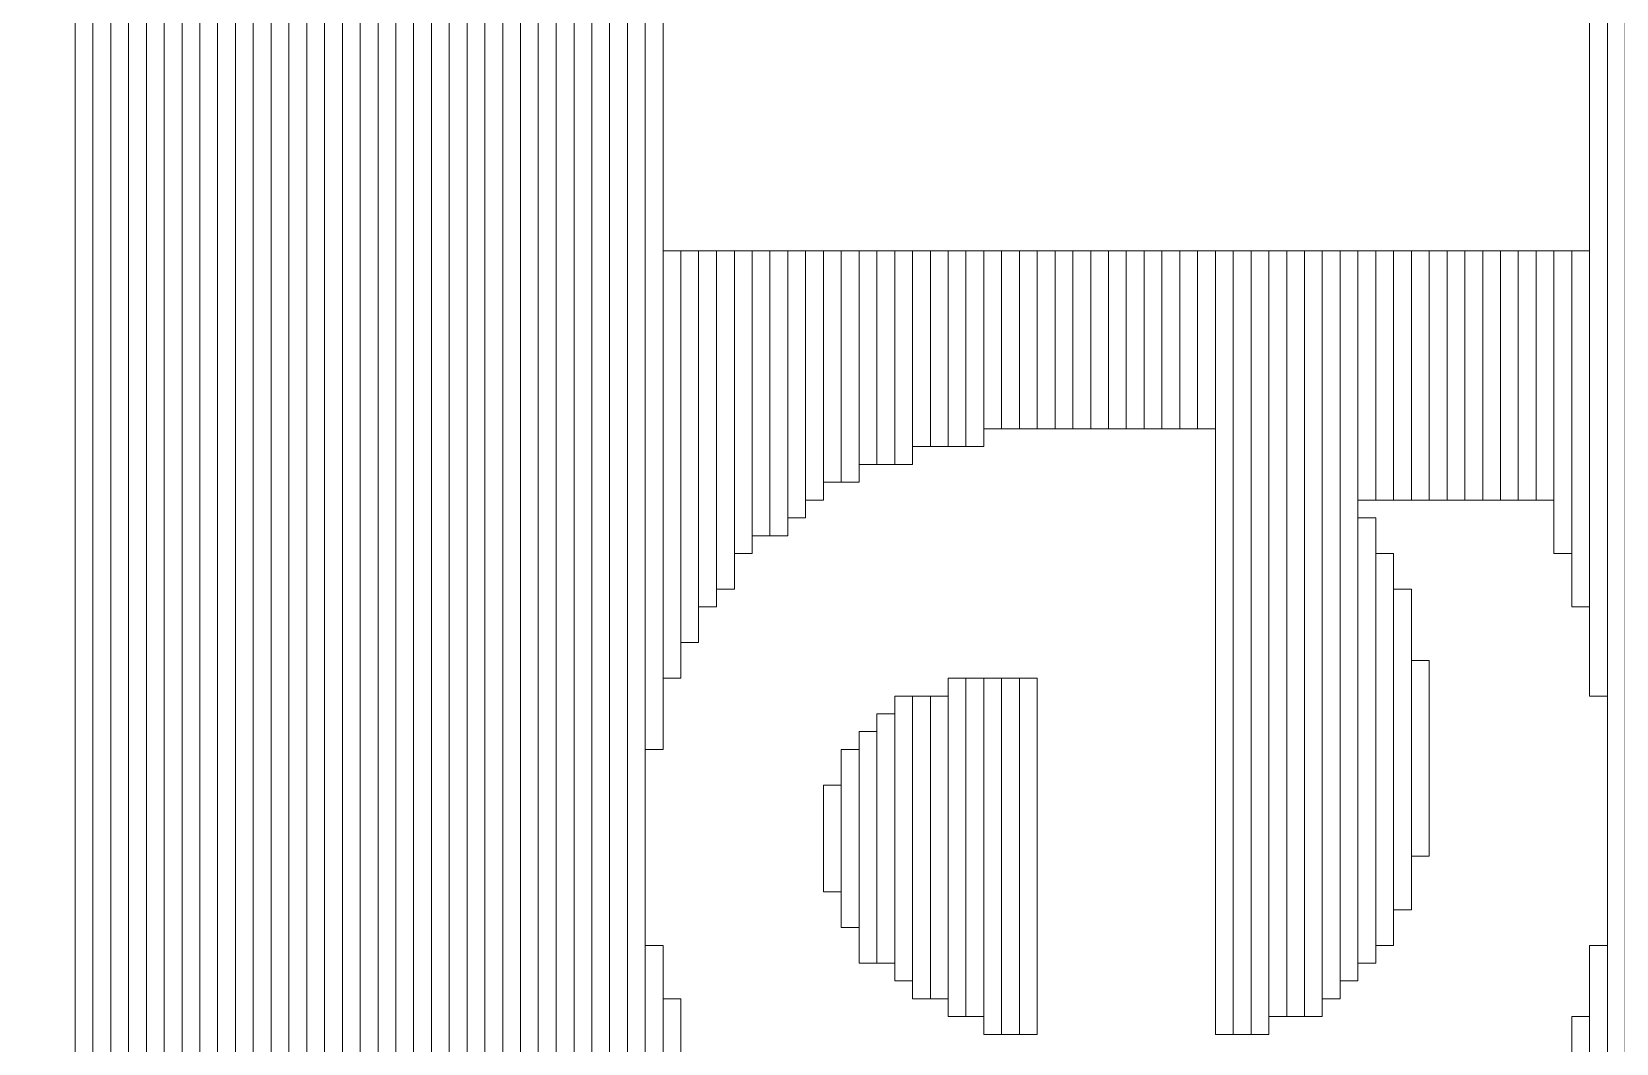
# Model space of a CAD drawing. Header units: millimetres. Extents: x -90 to 99, y -65 to 67.
# Drawn here: x -50.828 to -48.569, y -43.597 to -42.154 of the extents above; entities that cross this region are included whole.
import ezdxf

# ---------------------------------------------------------------- set-up
doc = ezdxf.new("R2010")
doc.units = ezdxf.units.MM
doc.header["$MEASUREMENT"] = 0
doc.layers.add('BG_OUTLINE', color=7, linetype='Continuous')
doc.layers.add('MA_PEN3', color=7, linetype='Continuous')

msp = doc.modelspace()

# ---------------------------------------------------------------- linework, layer by layer
at = {"layer": 'BG_OUTLINE', "color": 3, "lineweight": 9}
msp.add_open_spline([(-71.7269, -61.8795), (-71.7269, -61.8795), (-71.7343, 42.2681), (-71.7343, 42.2681), (-71.7343, 42.2681), (-71.7348, 43.0066), (-71.4419, 43.715), (-70.92, 44.2375), (-70.92, 44.2375), (-70.3982, 44.76), (-69.6866, 45.0538), (-68.9482, 45.0543), (-68.9482, 45.0543), (-68.9482, 45.0543), (75.2046, 45.0543), (75.2046, 45.0543), (75.2046, 45.0543), (76.8319, 45.0552), (78.1763, 43.7805), (78.2661, 42.1556), (78.2661, 42.1556), (78.2661, 42.1556), (78.2661, 31.2814), (78.2661, 31.2814), (78.2661, 31.2814), (78.2661, 31.2814), (72.2646, 31.2814), (72.2646, 31.2814), (72.2646, 31.2814), (72.2646, 31.2814), (72.2646, 26.9814), (72.2646, 26.9814), (72.2646, 26.9814), (72.2646, 26.9814), (78.2661, 26.9814), (78.2661, 26.9814), (78.2661, 26.9814), (78.2661, 26.9814), (78.2661, 18.6553), (78.2661, 18.6553), (78.2661, 18.6553), (78.2661, 18.6553), (72.2496, 18.6553), (72.2496, 18.6553), (72.2496, 18.6553), (72.2496, 18.6553), (72.2496, 14.3553), (72.2496, 14.3553), (72.2496, 14.3553), (72.2496, 14.3553), (78.2661, 14.3553), (78.2661, 14.3553), (78.2661, 14.3553), (78.2661, 14.3553), (78.2661, 9.255), (78.2661, 9.255), (78.2661, 9.255), (78.2661, 9.255), (72.2648, 9.255), (72.2648, 9.255), (72.2648, 9.255), (72.2648, 9.255), (72.2648, 4.955), (72.2648, 4.955), (72.2648, 4.955), (72.2648, 4.955), (78.2661, 4.955), (78.2661, 4.955), (78.2661, 4.955), (78.2661, 4.955), (78.2661, -3.3762), (78.2661, -3.3762), (78.2661, -3.3762), (78.2661, -3.3762), (72.2445, -3.3762), (72.2445, -3.3762), (72.2445, -3.3762), (72.2445, -3.3762), (72.2445, -7.6762), (72.2445, -7.6762), (72.2445, -7.6762), (72.2445, -7.6762), (78.2661, -7.6762), (78.2661, -7.6762), (78.2661, -7.6762), (78.2661, -7.6762), (78.2661, -12.7615), (78.2661, -12.7615), (78.2661, -12.7615), (78.2661, -12.7615), (72.2651, -12.7615), (72.2651, -12.7615), (72.2651, -12.7615), (72.2651, -12.7615), (72.2651, -17.0615), (72.2651, -17.0615), (72.2651, -17.0615), (72.2651, -17.0615), (78.2661, -17.0615), (78.2661, -17.0615), (78.2661, -17.0615), (78.2661, -17.0615), (78.2661, -25.4097), (78.2661, -25.4097), (78.2661, -25.4097), (78.2661, -25.4097), (72.2656, -25.4097), (72.2656, -25.4097), (72.2656, -25.4097), (72.2656, -25.4097), (72.2656, -29.7097), (72.2656, -29.7097), (72.2656, -29.7097), (72.2656, -29.7097), (78.2661, -29.7097), (78.2661, -29.7097), (78.2661, -29.7097), (78.2661, -29.7097), (78.2661, -34.793), (78.2661, -34.793), (78.2661, -34.793), (78.2661, -34.793), (72.2679, -34.793), (72.2679, -34.793), (72.2679, -34.793), (72.2679, -34.793), (72.2679, -39.0929), (72.2679, -39.0929), (72.2679, -39.0929), (72.2679, -39.0929), (78.2661, -39.0929), (78.2661, -39.0929), (78.2661, -39.0929), (78.2661, -39.0929), (78.2661, -47.4269), (78.2661, -47.4269), (78.2661, -47.4269), (78.2661, -47.4269), (72.2679, -47.4269), (72.2679, -47.4269), (72.2679, -47.4269), (72.2679, -47.4269), (72.2679, -51.7269), (72.2679, -51.7269), (72.2679, -51.7269), (72.2679, -51.7269), (78.2661, -51.7269), (78.2661, -51.7269), (78.2661, -51.7269), (78.2661, -51.7269), (78.2661, -51.8138), (78.2661, -51.8138), (78.2661, -51.8138), (78.2661, -51.8138), (78.2656, -61.8468), (78.2656, -61.8468), (78.2656, -61.8468), (78.2661, -62.6669), (77.9407, -63.4536), (77.3612, -64.0339), (77.3612, -64.0339), (76.7817, -64.6142), (75.9915, -64.9405), (75.1713, -64.941), (75.1713, -64.941), (75.1713, -64.941), (-68.6609, -64.9456), (-68.6609, -64.9456), (-68.6609, -64.9456), (-69.4735, -64.9461), (-70.2531, -64.6237), (-70.8281, -64.0495), (-70.8281, -64.0495), (-71.4031, -63.4752), (-71.7264, -62.6922), (-71.7269, -61.8795)], degree=3, knots=[0, 0, 0, 0, 0.022727, 0.022727, 0.022727, 0.022727, 0.045455, 0.045455, 0.045455, 0.045455, 0.068182, 0.068182, 0.068182, 0.068182, 0.090909, 0.090909, 0.090909, 0.090909, 0.113636, 0.113636, 0.113636, 0.113636, 0.136364, 0.136364, 0.136364, 0.136364, 0.159091, 0.159091, 0.159091, 0.159091, 0.181818, 0.181818, 0.181818, 0.181818, 0.204545, 0.204545, 0.204545, 0.204545, 0.227273, 0.227273, 0.227273, 0.227273, 0.25, 0.25, 0.25, 0.25, 0.272727, 0.272727, 0.272727, 0.272727, 0.295455, 0.295455, 0.295455, 0.295455, 0.318182, 0.318182, 0.318182, 0.318182, 0.340909, 0.340909, 0.340909, 0.340909, 0.363636, 0.363636, 0.363636, 0.363636, 0.386364, 0.386364, 0.386364, 0.386364, 0.409091, 0.409091, 0.409091, 0.409091, 0.431818, 0.431818, 0.431818, 0.431818, 0.454545, 0.454545, 0.454545, 0.454545, 0.477273, 0.477273, 0.477273, 0.477273, 0.5, 0.5, 0.5, 0.5, 0.522727, 0.522727, 0.522727, 0.522727, 0.545455, 0.545455, 0.545455, 0.545455, 0.568182, 0.568182, 0.568182, 0.568182, 0.590909, 0.590909, 0.590909, 0.590909, 0.613636, 0.613636, 0.613636, 0.613636, 0.636364, 0.636364, 0.636364, 0.636364, 0.659091, 0.659091, 0.659091, 0.659091, 0.681818, 0.681818, 0.681818, 0.681818, 0.704545, 0.704545, 0.704545, 0.704545, 0.727273, 0.727273, 0.727273, 0.727273, 0.75, 0.75, 0.75, 0.75, 0.772727, 0.772727, 0.772727, 0.772727, 0.795455, 0.795455, 0.795455, 0.795455, 0.818182, 0.818182, 0.818182, 0.818182, 0.840909, 0.840909, 0.840909, 0.840909, 0.863636, 0.863636, 0.863636, 0.863636, 0.886364, 0.886364, 0.886364, 0.886364, 0.909091, 0.909091, 0.909091, 0.909091, 0.931818, 0.931818, 0.931818, 0.931818, 0.954545, 0.954545, 0.954545, 0.954545, 0.977273, 0.977273, 0.977273, 0.977273, 1, 1, 1, 1], dxfattribs=at)
at = {"layer": 'MA_PEN3', "color": 5, "lineweight": 9}
for points in [[(-50.7411, -48.1562), (-50.7411, -48.1562), (-50.7665, -48.1562), (-50.7665, -48.1562), (-50.7665, -48.1562), (-50.7665, -48.1562), (-50.7665, -35.5578), (-50.7665, -35.5578), (-50.7665, -35.5578), (-50.7665, -35.5578), (-50.7411, -35.5578), (-50.7411, -35.5578), (-50.7411, -35.5578), (-50.7411, -35.5578), (-50.7411, -48.1562), (-50.7411, -48.1562)], [(-50.7157, -48.1562), (-50.7157, -48.1562), (-50.7411, -48.1562), (-50.7411, -48.1562), (-50.7411, -48.1562), (-50.7411, -48.1562), (-50.7411, -35.5578), (-50.7411, -35.5578), (-50.7411, -35.5578), (-50.7411, -35.5578), (-50.7157, -35.5578), (-50.7157, -35.5578), (-50.7157, -35.5578), (-50.7157, -35.5578), (-50.7157, -48.1562), (-50.7157, -48.1562)], [(-50.6903, -48.1562), (-50.6903, -48.1562), (-50.7157, -48.1562), (-50.7157, -48.1562), (-50.7157, -48.1562), (-50.7157, -48.1562), (-50.7157, -35.5578), (-50.7157, -35.5578), (-50.7157, -35.5578), (-50.7157, -35.5578), (-50.6903, -35.5578), (-50.6903, -35.5578), (-50.6903, -35.5578), (-50.6903, -35.5578), (-50.6903, -48.1562), (-50.6903, -48.1562)], [(-50.6649, -48.1562), (-50.6649, -48.1562), (-50.6903, -48.1562), (-50.6903, -48.1562), (-50.6903, -48.1562), (-50.6903, -48.1562), (-50.6903, -35.5578), (-50.6903, -35.5578), (-50.6903, -35.5578), (-50.6903, -35.5578), (-50.6649, -35.5578), (-50.6649, -35.5578), (-50.6649, -35.5578), (-50.6649, -35.5578), (-50.6649, -48.1562), (-50.6649, -48.1562)], [(-50.6395, -48.1562), (-50.6395, -48.1562), (-50.6649, -48.1562), (-50.6649, -48.1562), (-50.6649, -48.1562), (-50.6649, -48.1562), (-50.6649, -35.5578), (-50.6649, -35.5578), (-50.6649, -35.5578), (-50.6649, -35.5578), (-50.6395, -35.5578), (-50.6395, -35.5578), (-50.6395, -35.5578), (-50.6395, -35.5578), (-50.6395, -48.1562), (-50.6395, -48.1562)], [(-50.6141, -48.1562), (-50.6141, -48.1562), (-50.6395, -48.1562), (-50.6395, -48.1562), (-50.6395, -48.1562), (-50.6395, -48.1562), (-50.6395, -35.5578), (-50.6395, -35.5578), (-50.6395, -35.5578), (-50.6395, -35.5578), (-50.6141, -35.5578), (-50.6141, -35.5578), (-50.6141, -35.5578), (-50.6141, -35.5578), (-50.6141, -48.1562), (-50.6141, -48.1562)], [(-50.5887, -48.1562), (-50.5887, -48.1562), (-50.6141, -48.1562), (-50.6141, -48.1562), (-50.6141, -48.1562), (-50.6141, -48.1562), (-50.6141, -35.5578), (-50.6141, -35.5578), (-50.6141, -35.5578), (-50.6141, -35.5578), (-50.5887, -35.5578), (-50.5887, -35.5578), (-50.5887, -35.5578), (-50.5887, -35.5578), (-50.5887, -48.1562), (-50.5887, -48.1562)], [(-50.5633, -48.1562), (-50.5633, -48.1562), (-50.5887, -48.1562), (-50.5887, -48.1562), (-50.5887, -48.1562), (-50.5887, -48.1562), (-50.5887, -35.5578), (-50.5887, -35.5578), (-50.5887, -35.5578), (-50.5887, -35.5578), (-50.5633, -35.5578), (-50.5633, -35.5578), (-50.5633, -35.5578), (-50.5633, -35.5578), (-50.5633, -48.1562), (-50.5633, -48.1562)], [(-50.5379, -45.0828), (-50.5379, -45.0828), (-50.5633, -45.0828), (-50.5633, -45.0828), (-50.5633, -45.0828), (-50.5633, -45.0828), (-50.5633, -35.5578), (-50.5633, -35.5578), (-50.5633, -35.5578), (-50.5633, -35.5578), (-50.5379, -35.5578), (-50.5379, -35.5578), (-50.5379, -35.5578), (-50.5379, -35.5578), (-50.5379, -45.0828), (-50.5379, -45.0828)], [(-50.5125, -45.0828), (-50.5125, -45.0828), (-50.5379, -45.0828), (-50.5379, -45.0828), (-50.5379, -45.0828), (-50.5379, -45.0828), (-50.5379, -35.5578), (-50.5379, -35.5578), (-50.5379, -35.5578), (-50.5379, -35.5578), (-50.5125, -35.5578), (-50.5125, -35.5578), (-50.5125, -35.5578), (-50.5125, -35.5578), (-50.5125, -45.0828), (-50.5125, -45.0828)], [(-50.4871, -45.0828), (-50.4871, -45.0828), (-50.5125, -45.0828), (-50.5125, -45.0828), (-50.5125, -45.0828), (-50.5125, -45.0828), (-50.5125, -35.5578), (-50.5125, -35.5578), (-50.5125, -35.5578), (-50.5125, -35.5578), (-50.4871, -35.5578), (-50.4871, -35.5578), (-50.4871, -35.5578), (-50.4871, -35.5578), (-50.4871, -45.0828), (-50.4871, -45.0828)], [(-48.5567, -48.1562), (-48.5567, -48.1562), (-48.5821, -48.1562), (-48.5821, -48.1562), (-48.5821, -48.1562), (-48.5821, -48.1562), (-48.5821, -35.5578), (-48.5821, -35.5578), (-48.5821, -35.5578), (-48.5821, -35.5578), (-48.5567, -35.5578), (-48.5567, -35.5578), (-48.5567, -35.5578), (-48.5567, -35.5578), (-48.5567, -48.1562), (-48.5567, -48.1562)], [(-50.4617, -45.0828), (-50.4617, -45.0828), (-50.4871, -45.0828), (-50.4871, -45.0828), (-50.4871, -45.0828), (-50.4871, -45.0828), (-50.4871, -36.7008), (-50.4871, -36.7008), (-50.4871, -36.7008), (-50.4871, -36.7008), (-50.4617, -36.7008), (-50.4617, -36.7008), (-50.4617, -36.7008), (-50.4617, -36.7008), (-50.4617, -45.0828), (-50.4617, -45.0828)], [(-50.4363, -45.0828), (-50.4363, -45.0828), (-50.4617, -45.0828), (-50.4617, -45.0828), (-50.4617, -45.0828), (-50.4617, -45.0828), (-50.4617, -36.8024), (-50.4617, -36.8024), (-50.4617, -36.8024), (-50.4617, -36.8024), (-50.4363, -36.8024), (-50.4363, -36.8024), (-50.4363, -36.8024), (-50.4363, -36.8024), (-50.4363, -45.0828), (-50.4363, -45.0828)], [(-50.4109, -45.0828), (-50.4109, -45.0828), (-50.4363, -45.0828), (-50.4363, -45.0828), (-50.4363, -45.0828), (-50.4363, -45.0828), (-50.4363, -36.9294), (-50.4363, -36.9294), (-50.4363, -36.9294), (-50.4363, -36.9294), (-50.4109, -36.9294), (-50.4109, -36.9294), (-50.4109, -36.9294), (-50.4109, -36.9294), (-50.4109, -45.0828), (-50.4109, -45.0828)], [(-50.3855, -45.0828), (-50.3855, -45.0828), (-50.4109, -45.0828), (-50.4109, -45.0828), (-50.4109, -45.0828), (-50.4109, -45.0828), (-50.4109, -37.0564), (-50.4109, -37.0564), (-50.4109, -37.0564), (-50.4109, -37.0564), (-50.3855, -37.0564), (-50.3855, -37.0564), (-50.3855, -37.0564), (-50.3855, -37.0564), (-50.3855, -45.0828), (-50.3855, -45.0828)], [(-50.3601, -45.0828), (-50.3601, -45.0828), (-50.3855, -45.0828), (-50.3855, -45.0828), (-50.3855, -45.0828), (-50.3855, -45.0828), (-50.3855, -37.1834), (-50.3855, -37.1834), (-50.3855, -37.1834), (-50.3855, -37.1834), (-50.3601, -37.1834), (-50.3601, -37.1834), (-50.3601, -37.1834), (-50.3601, -37.1834), (-50.3601, -45.0828), (-50.3601, -45.0828)], [(-50.3347, -45.0828), (-50.3347, -45.0828), (-50.3601, -45.0828), (-50.3601, -45.0828), (-50.3601, -45.0828), (-50.3601, -45.0828), (-50.3601, -37.3104), (-50.3601, -37.3104), (-50.3601, -37.3104), (-50.3601, -37.3104), (-50.3347, -37.3104), (-50.3347, -37.3104), (-50.3347, -37.3104), (-50.3347, -37.3104), (-50.3347, -45.0828), (-50.3347, -45.0828)], [(-50.3093, -45.0828), (-50.3093, -45.0828), (-50.3347, -45.0828), (-50.3347, -45.0828), (-50.3347, -45.0828), (-50.3347, -45.0828), (-50.3347, -37.9962), (-50.3347, -37.9962), (-50.3347, -37.9962), (-50.3347, -37.9962), (-50.3093, -37.9962), (-50.3093, -37.9962), (-50.3093, -37.9962), (-50.3093, -37.9962), (-50.3093, -45.0828), (-50.3093, -45.0828)], [(-50.2839, -45.0828), (-50.2839, -45.0828), (-50.3093, -45.0828), (-50.3093, -45.0828), (-50.3093, -45.0828), (-50.3093, -45.0828), (-50.3093, -38.0724), (-50.3093, -38.0724), (-50.3093, -38.0724), (-50.3093, -38.0724), (-50.2839, -38.0724), (-50.2839, -38.0724), (-50.2839, -38.0724), (-50.2839, -38.0724), (-50.2839, -45.0828), (-50.2839, -45.0828)], [(-50.2586, -45.0828), (-50.2586, -45.0828), (-50.2839, -45.0828), (-50.2839, -45.0828), (-50.2839, -45.0828), (-50.2839, -45.0828), (-50.2839, -38.174), (-50.2839, -38.174), (-50.2839, -38.174), (-50.2839, -38.174), (-50.2586, -38.174), (-50.2586, -38.174), (-50.2586, -38.174), (-50.2586, -38.174), (-50.2586, -45.0828), (-50.2586, -45.0828)], [(-50.2331, -45.0828), (-50.2331, -45.0828), (-50.2586, -45.0828), (-50.2586, -45.0828), (-50.2586, -45.0828), (-50.2586, -45.0828), (-50.2586, -38.2502), (-50.2586, -38.2502), (-50.2586, -38.2502), (-50.2586, -38.2502), (-50.2331, -38.2502), (-50.2331, -38.2502), (-50.2331, -38.2502), (-50.2331, -38.2502), (-50.2331, -45.0828), (-50.2331, -45.0828)], [(-50.2077, -45.0828), (-50.2077, -45.0828), (-50.2331, -45.0828), (-50.2331, -45.0828), (-50.2331, -45.0828), (-50.2331, -45.0828), (-50.2331, -38.3264), (-50.2331, -38.3264), (-50.2331, -38.3264), (-50.2331, -38.3264), (-50.2077, -38.3264), (-50.2077, -38.3264), (-50.2077, -38.3264), (-50.2077, -38.3264), (-50.2077, -45.0828), (-50.2077, -45.0828)], [(-50.1824, -45.0828), (-50.1824, -45.0828), (-50.2077, -45.0828), (-50.2077, -45.0828), (-50.2077, -45.0828), (-50.2077, -45.0828), (-50.2077, -38.3264), (-50.2077, -38.3264), (-50.2077, -38.3264), (-50.2077, -38.3264), (-50.1824, -38.3264), (-50.1824, -38.3264), (-50.1824, -38.3264), (-50.1824, -38.3264), (-50.1824, -45.0828), (-50.1824, -45.0828)], [(-50.1569, -45.0828), (-50.1569, -45.0828), (-50.1824, -45.0828), (-50.1824, -45.0828), (-50.1824, -45.0828), (-50.1824, -45.0828), (-50.1824, -38.3264), (-50.1824, -38.3264), (-50.1824, -38.3264), (-50.1824, -38.3264), (-50.1569, -38.3264), (-50.1569, -38.3264), (-50.1569, -38.3264), (-50.1569, -38.3264), (-50.1569, -45.0828), (-50.1569, -45.0828)], [(-50.1315, -45.0828), (-50.1315, -45.0828), (-50.1569, -45.0828), (-50.1569, -45.0828), (-50.1569, -45.0828), (-50.1569, -45.0828), (-50.1569, -38.3264), (-50.1569, -38.3264), (-50.1569, -38.3264), (-50.1569, -38.3264), (-50.1315, -38.3264), (-50.1315, -38.3264), (-50.1315, -38.3264), (-50.1315, -38.3264), (-50.1315, -45.0828), (-50.1315, -45.0828)], [(-50.1062, -45.0828), (-50.1062, -45.0828), (-50.1315, -45.0828), (-50.1315, -45.0828), (-50.1315, -45.0828), (-50.1315, -45.0828), (-50.1315, -38.3264), (-50.1315, -38.3264), (-50.1315, -38.3264), (-50.1315, -38.3264), (-50.1062, -38.3264), (-50.1062, -38.3264), (-50.1062, -38.3264), (-50.1062, -38.3264), (-50.1062, -45.0828), (-50.1062, -45.0828)], [(-50.0807, -45.0828), (-50.0807, -45.0828), (-50.1062, -45.0828), (-50.1062, -45.0828), (-50.1062, -45.0828), (-50.1062, -45.0828), (-50.1062, -38.3264), (-50.1062, -38.3264), (-50.1062, -38.3264), (-50.1062, -38.3264), (-50.0807, -38.3264), (-50.0807, -38.3264), (-50.0807, -38.3264), (-50.0807, -38.3264), (-50.0807, -45.0828), (-50.0807, -45.0828)], [(-50.0553, -45.0828), (-50.0553, -45.0828), (-50.0807, -45.0828), (-50.0807, -45.0828), (-50.0807, -45.0828), (-50.0807, -45.0828), (-50.0807, -38.3264), (-50.0807, -38.3264), (-50.0807, -38.3264), (-50.0807, -38.3264), (-50.0553, -38.3264), (-50.0553, -38.3264), (-50.0553, -38.3264), (-50.0553, -38.3264), (-50.0553, -45.0828), (-50.0553, -45.0828)], [(-50.03, -45.0828), (-50.03, -45.0828), (-50.0553, -45.0828), (-50.0553, -45.0828), (-50.0553, -45.0828), (-50.0553, -45.0828), (-50.0553, -38.3264), (-50.0553, -38.3264), (-50.0553, -38.3264), (-50.0553, -38.3264), (-50.03, -38.3264), (-50.03, -38.3264), (-50.03, -38.3264), (-50.03, -38.3264), (-50.03, -45.0828), (-50.03, -45.0828)], [(-50.0045, -45.0828), (-50.0045, -45.0828), (-50.03, -45.0828), (-50.03, -45.0828), (-50.03, -45.0828), (-50.03, -45.0828), (-50.03, -38.3264), (-50.03, -38.3264), (-50.03, -38.3264), (-50.03, -38.3264), (-50.0045, -38.3264), (-50.0045, -38.3264), (-50.0045, -38.3264), (-50.0045, -38.3264), (-50.0045, -45.0828), (-50.0045, -45.0828)], [(-49.9791, -45.0828), (-49.9791, -45.0828), (-50.0045, -45.0828), (-50.0045, -45.0828), (-50.0045, -45.0828), (-50.0045, -45.0828), (-50.0045, -38.3264), (-50.0045, -38.3264), (-50.0045, -38.3264), (-50.0045, -38.3264), (-49.9791, -38.3264), (-49.9791, -38.3264), (-49.9791, -38.3264), (-49.9791, -38.3264), (-49.9791, -45.0828), (-49.9791, -45.0828)], [(-49.9538, -45.0828), (-49.9538, -45.0828), (-49.9791, -45.0828), (-49.9791, -45.0828), (-49.9791, -45.0828), (-49.9791, -45.0828), (-49.9791, -38.3264), (-49.9791, -38.3264), (-49.9791, -38.3264), (-49.9791, -38.3264), (-49.9538, -38.3264), (-49.9538, -38.3264), (-49.9538, -38.3264), (-49.9538, -38.3264), (-49.9538, -45.0828), (-49.9538, -45.0828)], [(-48.5821, -43.1016), (-48.5821, -43.1016), (-48.6075, -43.1016), (-48.6075, -43.1016), (-48.6075, -43.1016), (-48.6075, -43.1016), (-48.6075, -39.4186), (-48.6075, -39.4186), (-48.6075, -39.4186), (-48.6075, -39.4186), (-48.5821, -39.4186), (-48.5821, -39.4186), (-48.5821, -39.4186), (-48.5821, -39.4186), (-48.5821, -43.1016), (-48.5821, -43.1016)], [(-49.9283, -43.1778), (-49.9283, -43.1778), (-49.9538, -43.1778), (-49.9538, -43.1778), (-49.9538, -43.1778), (-49.9538, -43.1778), (-49.9538, -41.8316), (-49.9538, -41.8316), (-49.9538, -41.8316), (-49.9538, -41.8316), (-49.9283, -41.8316), (-49.9283, -41.8316), (-49.9283, -41.8316), (-49.9283, -41.8316), (-49.9283, -43.1778), (-49.9283, -43.1778)], [(-49.9029, -43.0762), (-49.9029, -43.0762), (-49.9283, -43.0762), (-49.9283, -43.0762), (-49.9283, -43.0762), (-49.9283, -43.0762), (-49.9283, -42.4666), (-49.9283, -42.4666), (-49.9283, -42.4666), (-49.9283, -42.4666), (-49.9029, -42.4666), (-49.9029, -42.4666), (-49.9029, -42.4666), (-49.9029, -42.4666), (-49.9029, -43.0762), (-49.9029, -43.0762)], [(-49.8776, -43.0254), (-49.8776, -43.0254), (-49.9029, -43.0254), (-49.9029, -43.0254), (-49.9029, -43.0254), (-49.9029, -43.0254), (-49.9029, -42.4666), (-49.9029, -42.4666), (-49.9029, -42.4666), (-49.9029, -42.4666), (-49.8776, -42.4666), (-49.8776, -42.4666), (-49.8776, -42.4666), (-49.8776, -42.4666), (-49.8776, -43.0254), (-49.8776, -43.0254)], [(-49.8521, -42.9746), (-49.8521, -42.9746), (-49.8776, -42.9746), (-49.8776, -42.9746), (-49.8776, -42.9746), (-49.8776, -42.9746), (-49.8776, -42.4666), (-49.8776, -42.4666), (-49.8776, -42.4666), (-49.8776, -42.4666), (-49.8521, -42.4666), (-49.8521, -42.4666), (-49.8521, -42.4666), (-49.8521, -42.4666), (-49.8521, -42.9746), (-49.8521, -42.9746)], [(-49.8267, -42.9492), (-49.8267, -42.9492), (-49.8521, -42.9492), (-49.8521, -42.9492), (-49.8521, -42.9492), (-49.8521, -42.9492), (-49.8521, -42.4666), (-49.8521, -42.4666), (-49.8521, -42.4666), (-49.8521, -42.4666), (-49.8267, -42.4666), (-49.8267, -42.4666), (-49.8267, -42.4666), (-49.8267, -42.4666), (-49.8267, -42.9492), (-49.8267, -42.9492)], [(-49.8014, -42.8984), (-49.8014, -42.8984), (-49.8267, -42.8984), (-49.8267, -42.8984), (-49.8267, -42.8984), (-49.8267, -42.8984), (-49.8267, -42.4666), (-49.8267, -42.4666), (-49.8267, -42.4666), (-49.8267, -42.4666), (-49.8014, -42.4666), (-49.8014, -42.4666), (-49.8014, -42.4666), (-49.8014, -42.4666), (-49.8014, -42.8984), (-49.8014, -42.8984)], [(-49.7759, -42.873), (-49.7759, -42.873), (-49.8014, -42.873), (-49.8014, -42.873), (-49.8014, -42.873), (-49.8014, -42.873), (-49.8014, -42.4666), (-49.8014, -42.4666), (-49.8014, -42.4666), (-49.8014, -42.4666), (-49.7759, -42.4666), (-49.7759, -42.4666), (-49.7759, -42.4666), (-49.7759, -42.4666), (-49.7759, -42.873), (-49.7759, -42.873)], [(-49.7505, -42.873), (-49.7505, -42.873), (-49.7759, -42.873), (-49.7759, -42.873), (-49.7759, -42.873), (-49.7759, -42.873), (-49.7759, -42.4666), (-49.7759, -42.4666), (-49.7759, -42.4666), (-49.7759, -42.4666), (-49.7505, -42.4666), (-49.7505, -42.4666), (-49.7505, -42.4666), (-49.7505, -42.4666), (-49.7505, -42.873), (-49.7505, -42.873)], [(-49.7252, -42.8476), (-49.7252, -42.8476), (-49.7505, -42.8476), (-49.7505, -42.8476), (-49.7505, -42.8476), (-49.7505, -42.8476), (-49.7505, -42.4666), (-49.7505, -42.4666), (-49.7505, -42.4666), (-49.7505, -42.4666), (-49.7252, -42.4666), (-49.7252, -42.4666), (-49.7252, -42.4666), (-49.7252, -42.4666), (-49.7252, -42.8476), (-49.7252, -42.8476)], [(-49.6997, -42.8222), (-49.6997, -42.8222), (-49.7252, -42.8222), (-49.7252, -42.8222), (-49.7252, -42.8222), (-49.7252, -42.8222), (-49.7252, -42.4666), (-49.7252, -42.4666), (-49.7252, -42.4666), (-49.7252, -42.4666), (-49.6997, -42.4666), (-49.6997, -42.4666), (-49.6997, -42.4666), (-49.6997, -42.4666), (-49.6997, -42.8222), (-49.6997, -42.8222)], [(-49.6743, -42.7968), (-49.6743, -42.7968), (-49.6997, -42.7968), (-49.6997, -42.7968), (-49.6997, -42.7968), (-49.6997, -42.7968), (-49.6997, -42.4666), (-49.6997, -42.4666), (-49.6997, -42.4666), (-49.6997, -42.4666), (-49.6743, -42.4666), (-49.6743, -42.4666), (-49.6743, -42.4666), (-49.6743, -42.4666), (-49.6743, -42.7968), (-49.6743, -42.7968)], [(-49.649, -42.7968), (-49.649, -42.7968), (-49.6743, -42.7968), (-49.6743, -42.7968), (-49.6743, -42.7968), (-49.6743, -42.7968), (-49.6743, -42.4666), (-49.6743, -42.4666), (-49.6743, -42.4666), (-49.6743, -42.4666), (-49.649, -42.4666), (-49.649, -42.4666), (-49.649, -42.4666), (-49.649, -42.4666), (-49.649, -42.7968), (-49.649, -42.7968)], [(-49.6235, -42.7714), (-49.6235, -42.7714), (-49.649, -42.7714), (-49.649, -42.7714), (-49.649, -42.7714), (-49.649, -42.7714), (-49.649, -42.4666), (-49.649, -42.4666), (-49.649, -42.4666), (-49.649, -42.4666), (-49.6235, -42.4666), (-49.6235, -42.4666), (-49.6235, -42.4666), (-49.6235, -42.4666), (-49.6235, -42.7714), (-49.6235, -42.7714)], [(-49.5981, -42.7714), (-49.5981, -42.7714), (-49.6235, -42.7714), (-49.6235, -42.7714), (-49.6235, -42.7714), (-49.6235, -42.7714), (-49.6235, -42.4666), (-49.6235, -42.4666), (-49.6235, -42.4666), (-49.6235, -42.4666), (-49.5981, -42.4666), (-49.5981, -42.4666), (-49.5981, -42.4666), (-49.5981, -42.4666), (-49.5981, -42.7714), (-49.5981, -42.7714)], [(-49.5728, -42.7714), (-49.5728, -42.7714), (-49.5981, -42.7714), (-49.5981, -42.7714), (-49.5981, -42.7714), (-49.5981, -42.7714), (-49.5981, -42.4666), (-49.5981, -42.4666), (-49.5981, -42.4666), (-49.5981, -42.4666), (-49.5728, -42.4666), (-49.5728, -42.4666), (-49.5728, -42.4666), (-49.5728, -42.4666), (-49.5728, -42.7714), (-49.5728, -42.7714)], [(-49.5473, -42.746), (-49.5473, -42.746), (-49.5728, -42.746), (-49.5728, -42.746), (-49.5728, -42.746), (-49.5728, -42.746), (-49.5728, -42.4666), (-49.5728, -42.4666), (-49.5728, -42.4666), (-49.5728, -42.4666), (-49.5473, -42.4666), (-49.5473, -42.4666), (-49.5473, -42.4666), (-49.5473, -42.4666), (-49.5473, -42.746), (-49.5473, -42.746)], [(-49.5219, -42.746), (-49.5219, -42.746), (-49.5473, -42.746), (-49.5473, -42.746), (-49.5473, -42.746), (-49.5473, -42.746), (-49.5473, -42.4666), (-49.5473, -42.4666), (-49.5473, -42.4666), (-49.5473, -42.4666), (-49.5219, -42.4666), (-49.5219, -42.4666), (-49.5219, -42.4666), (-49.5219, -42.4666), (-49.5219, -42.746), (-49.5219, -42.746)], [(-49.4966, -42.746), (-49.4966, -42.746), (-49.5219, -42.746), (-49.5219, -42.746), (-49.5219, -42.746), (-49.5219, -42.746), (-49.5219, -42.4666), (-49.5219, -42.4666), (-49.5219, -42.4666), (-49.5219, -42.4666), (-49.4966, -42.4666), (-49.4966, -42.4666), (-49.4966, -42.4666), (-49.4966, -42.4666), (-49.4966, -42.746), (-49.4966, -42.746)], [(-49.4711, -42.746), (-49.4711, -42.746), (-49.4966, -42.746), (-49.4966, -42.746), (-49.4966, -42.746), (-49.4966, -42.746), (-49.4966, -42.4666), (-49.4966, -42.4666), (-49.4966, -42.4666), (-49.4966, -42.4666), (-49.4711, -42.4666), (-49.4711, -42.4666), (-49.4711, -42.4666), (-49.4711, -42.4666), (-49.4711, -42.746), (-49.4711, -42.746)], [(-49.4457, -42.7206), (-49.4457, -42.7206), (-49.4711, -42.7206), (-49.4711, -42.7206), (-49.4711, -42.7206), (-49.4711, -42.7206), (-49.4711, -42.4666), (-49.4711, -42.4666), (-49.4711, -42.4666), (-49.4711, -42.4666), (-49.4457, -42.4666), (-49.4457, -42.4666), (-49.4457, -42.4666), (-49.4457, -42.4666), (-49.4457, -42.7206), (-49.4457, -42.7206)], [(-49.4204, -42.7206), (-49.4204, -42.7206), (-49.4457, -42.7206), (-49.4457, -42.7206), (-49.4457, -42.7206), (-49.4457, -42.7206), (-49.4457, -42.4666), (-49.4457, -42.4666), (-49.4457, -42.4666), (-49.4457, -42.4666), (-49.4204, -42.4666), (-49.4204, -42.4666), (-49.4204, -42.4666), (-49.4204, -42.4666), (-49.4204, -42.7206), (-49.4204, -42.7206)], [(-49.3949, -42.7206), (-49.3949, -42.7206), (-49.4204, -42.7206), (-49.4204, -42.7206), (-49.4204, -42.7206), (-49.4204, -42.7206), (-49.4204, -42.4666), (-49.4204, -42.4666), (-49.4204, -42.4666), (-49.4204, -42.4666), (-49.3949, -42.4666), (-49.3949, -42.4666), (-49.3949, -42.4666), (-49.3949, -42.4666), (-49.3949, -42.7206), (-49.3949, -42.7206)], [(-49.3695, -42.7206), (-49.3695, -42.7206), (-49.3949, -42.7206), (-49.3949, -42.7206), (-49.3949, -42.7206), (-49.3949, -42.7206), (-49.3949, -42.4666), (-49.3949, -42.4666), (-49.3949, -42.4666), (-49.3949, -42.4666), (-49.3695, -42.4666), (-49.3695, -42.4666), (-49.3695, -42.4666), (-49.3695, -42.4666), (-49.3695, -42.7206), (-49.3695, -42.7206)], [(-49.3442, -42.7206), (-49.3442, -42.7206), (-49.3695, -42.7206), (-49.3695, -42.7206), (-49.3695, -42.7206), (-49.3695, -42.7206), (-49.3695, -42.4666), (-49.3695, -42.4666), (-49.3695, -42.4666), (-49.3695, -42.4666), (-49.3442, -42.4666), (-49.3442, -42.4666), (-49.3442, -42.4666), (-49.3442, -42.4666), (-49.3442, -42.7206), (-49.3442, -42.7206)], [(-49.3187, -42.7206), (-49.3187, -42.7206), (-49.3442, -42.7206), (-49.3442, -42.7206), (-49.3442, -42.7206), (-49.3442, -42.7206), (-49.3442, -42.4666), (-49.3442, -42.4666), (-49.3442, -42.4666), (-49.3442, -42.4666), (-49.3187, -42.4666), (-49.3187, -42.4666), (-49.3187, -42.4666), (-49.3187, -42.4666), (-49.3187, -42.7206), (-49.3187, -42.7206)], [(-49.2933, -42.7206), (-49.2933, -42.7206), (-49.3187, -42.7206), (-49.3187, -42.7206), (-49.3187, -42.7206), (-49.3187, -42.7206), (-49.3187, -42.4666), (-49.3187, -42.4666), (-49.3187, -42.4666), (-49.3187, -42.4666), (-49.2933, -42.4666), (-49.2933, -42.4666), (-49.2933, -42.4666), (-49.2933, -42.4666), (-49.2933, -42.7206), (-49.2933, -42.7206)], [(-49.268, -42.7206), (-49.268, -42.7206), (-49.2933, -42.7206), (-49.2933, -42.7206), (-49.2933, -42.7206), (-49.2933, -42.7206), (-49.2933, -42.4666), (-49.2933, -42.4666), (-49.2933, -42.4666), (-49.2933, -42.4666), (-49.268, -42.4666), (-49.268, -42.4666), (-49.268, -42.4666), (-49.268, -42.4666), (-49.268, -42.7206), (-49.268, -42.7206)], [(-49.2425, -42.7206), (-49.2425, -42.7206), (-49.268, -42.7206), (-49.268, -42.7206), (-49.268, -42.7206), (-49.268, -42.7206), (-49.268, -42.4666), (-49.268, -42.4666), (-49.268, -42.4666), (-49.268, -42.4666), (-49.2425, -42.4666), (-49.2425, -42.4666), (-49.2425, -42.4666), (-49.2425, -42.4666), (-49.2425, -42.7206), (-49.2425, -42.7206)], [(-49.2171, -42.7206), (-49.2171, -42.7206), (-49.2425, -42.7206), (-49.2425, -42.7206), (-49.2425, -42.7206), (-49.2425, -42.7206), (-49.2425, -42.4666), (-49.2425, -42.4666), (-49.2425, -42.4666), (-49.2425, -42.4666), (-49.2171, -42.4666), (-49.2171, -42.4666), (-49.2171, -42.4666), (-49.2171, -42.4666), (-49.2171, -42.7206), (-49.2171, -42.7206)], [(-49.1917, -42.7206), (-49.1917, -42.7206), (-49.2171, -42.7206), (-49.2171, -42.7206), (-49.2171, -42.7206), (-49.2171, -42.7206), (-49.2171, -42.4666), (-49.2171, -42.4666), (-49.2171, -42.4666), (-49.2171, -42.4666), (-49.1917, -42.4666), (-49.1917, -42.4666), (-49.1917, -42.4666), (-49.1917, -42.4666), (-49.1917, -42.7206), (-49.1917, -42.7206)], [(-49.1663, -42.7206), (-49.1663, -42.7206), (-49.1917, -42.7206), (-49.1917, -42.7206), (-49.1917, -42.7206), (-49.1917, -42.7206), (-49.1917, -42.4666), (-49.1917, -42.4666), (-49.1917, -42.4666), (-49.1917, -42.4666), (-49.1663, -42.4666), (-49.1663, -42.4666), (-49.1663, -42.4666), (-49.1663, -42.4666), (-49.1663, -42.7206), (-49.1663, -42.7206)], [(-49.1409, -42.7206), (-49.1409, -42.7206), (-49.1663, -42.7206), (-49.1663, -42.7206), (-49.1663, -42.7206), (-49.1663, -42.7206), (-49.1663, -42.4666), (-49.1663, -42.4666), (-49.1663, -42.4666), (-49.1663, -42.4666), (-49.1409, -42.4666), (-49.1409, -42.4666), (-49.1409, -42.4666), (-49.1409, -42.4666), (-49.1409, -42.7206), (-49.1409, -42.7206)], [(-49.1155, -43.5842), (-49.1155, -43.5842), (-49.1409, -43.5842), (-49.1409, -43.5842), (-49.1409, -43.5842), (-49.1409, -43.5842), (-49.1409, -42.4666), (-49.1409, -42.4666), (-49.1409, -42.4666), (-49.1409, -42.4666), (-49.1155, -42.4666), (-49.1155, -42.4666), (-49.1155, -42.4666), (-49.1155, -42.4666), (-49.1155, -43.5842), (-49.1155, -43.5842)], [(-49.0901, -43.5842), (-49.0901, -43.5842), (-49.1155, -43.5842), (-49.1155, -43.5842), (-49.1155, -43.5842), (-49.1155, -43.5842), (-49.1155, -42.4666), (-49.1155, -42.4666), (-49.1155, -42.4666), (-49.1155, -42.4666), (-49.0901, -42.4666), (-49.0901, -42.4666), (-49.0901, -42.4666), (-49.0901, -42.4666), (-49.0901, -43.5842), (-49.0901, -43.5842)], [(-49.0647, -43.5842), (-49.0647, -43.5842), (-49.0901, -43.5842), (-49.0901, -43.5842), (-49.0901, -43.5842), (-49.0901, -43.5842), (-49.0901, -42.4666), (-49.0901, -42.4666), (-49.0901, -42.4666), (-49.0901, -42.4666), (-49.0647, -42.4666), (-49.0647, -42.4666), (-49.0647, -42.4666), (-49.0647, -42.4666), (-49.0647, -43.5842), (-49.0647, -43.5842)], [(-49.0393, -43.5588), (-49.0393, -43.5588), (-49.0647, -43.5588), (-49.0647, -43.5588), (-49.0647, -43.5588), (-49.0647, -43.5588), (-49.0647, -42.4666), (-49.0647, -42.4666), (-49.0647, -42.4666), (-49.0647, -42.4666), (-49.0393, -42.4666), (-49.0393, -42.4666), (-49.0393, -42.4666), (-49.0393, -42.4666), (-49.0393, -43.5588), (-49.0393, -43.5588)], [(-49.0139, -43.5588), (-49.0139, -43.5588), (-49.0393, -43.5588), (-49.0393, -43.5588), (-49.0393, -43.5588), (-49.0393, -43.5588), (-49.0393, -42.4666), (-49.0393, -42.4666), (-49.0393, -42.4666), (-49.0393, -42.4666), (-49.0139, -42.4666), (-49.0139, -42.4666), (-49.0139, -42.4666), (-49.0139, -42.4666), (-49.0139, -43.5588), (-49.0139, -43.5588)], [(-48.9885, -43.5588), (-48.9885, -43.5588), (-49.0139, -43.5588), (-49.0139, -43.5588), (-49.0139, -43.5588), (-49.0139, -43.5588), (-49.0139, -42.4666), (-49.0139, -42.4666), (-49.0139, -42.4666), (-49.0139, -42.4666), (-48.9885, -42.4666), (-48.9885, -42.4666), (-48.9885, -42.4666), (-48.9885, -42.4666), (-48.9885, -43.5588), (-48.9885, -43.5588)], [(-48.9631, -43.5334), (-48.9631, -43.5334), (-48.9885, -43.5334), (-48.9885, -43.5334), (-48.9885, -43.5334), (-48.9885, -43.5334), (-48.9885, -42.4666), (-48.9885, -42.4666), (-48.9885, -42.4666), (-48.9885, -42.4666), (-48.9631, -42.4666), (-48.9631, -42.4666), (-48.9631, -42.4666), (-48.9631, -42.4666), (-48.9631, -43.5334), (-48.9631, -43.5334)], [(-48.9377, -43.508), (-48.9377, -43.508), (-48.9631, -43.508), (-48.9631, -43.508), (-48.9631, -43.508), (-48.9631, -43.508), (-48.9631, -42.4666), (-48.9631, -42.4666), (-48.9631, -42.4666), (-48.9631, -42.4666), (-48.9377, -42.4666), (-48.9377, -42.4666), (-48.9377, -42.4666), (-48.9377, -42.4666), (-48.9377, -43.508), (-48.9377, -43.508)], [(-48.9123, -42.8222), (-48.9123, -42.8222), (-48.9377, -42.8222), (-48.9377, -42.8222), (-48.9377, -42.8222), (-48.9377, -42.8222), (-48.9377, -42.4666), (-48.9377, -42.4666), (-48.9377, -42.4666), (-48.9377, -42.4666), (-48.9123, -42.4666), (-48.9123, -42.4666), (-48.9123, -42.4666), (-48.9123, -42.4666), (-48.9123, -42.8222), (-48.9123, -42.8222)], [(-48.8869, -42.8222), (-48.8869, -42.8222), (-48.9123, -42.8222), (-48.9123, -42.8222), (-48.9123, -42.8222), (-48.9123, -42.8222), (-48.9123, -42.4666), (-48.9123, -42.4666), (-48.9123, -42.4666), (-48.9123, -42.4666), (-48.8869, -42.4666), (-48.8869, -42.4666), (-48.8869, -42.4666), (-48.8869, -42.4666), (-48.8869, -42.8222), (-48.8869, -42.8222)], [(-48.8615, -42.8222), (-48.8615, -42.8222), (-48.8869, -42.8222), (-48.8869, -42.8222), (-48.8869, -42.8222), (-48.8869, -42.8222), (-48.8869, -42.4666), (-48.8869, -42.4666), (-48.8869, -42.4666), (-48.8869, -42.4666), (-48.8615, -42.4666), (-48.8615, -42.4666), (-48.8615, -42.4666), (-48.8615, -42.4666), (-48.8615, -42.8222), (-48.8615, -42.8222)], [(-48.8361, -42.8222), (-48.8361, -42.8222), (-48.8615, -42.8222), (-48.8615, -42.8222), (-48.8615, -42.8222), (-48.8615, -42.8222), (-48.8615, -42.4666), (-48.8615, -42.4666), (-48.8615, -42.4666), (-48.8615, -42.4666), (-48.8361, -42.4666), (-48.8361, -42.4666), (-48.8361, -42.4666), (-48.8361, -42.4666), (-48.8361, -42.8222), (-48.8361, -42.8222)], [(-48.8107, -42.8222), (-48.8107, -42.8222), (-48.8361, -42.8222), (-48.8361, -42.8222), (-48.8361, -42.8222), (-48.8361, -42.8222), (-48.8361, -42.4666), (-48.8361, -42.4666), (-48.8361, -42.4666), (-48.8361, -42.4666), (-48.8107, -42.4666), (-48.8107, -42.4666), (-48.8107, -42.4666), (-48.8107, -42.4666), (-48.8107, -42.8222), (-48.8107, -42.8222)], [(-48.7853, -42.8222), (-48.7853, -42.8222), (-48.8107, -42.8222), (-48.8107, -42.8222), (-48.8107, -42.8222), (-48.8107, -42.8222), (-48.8107, -42.4666), (-48.8107, -42.4666), (-48.8107, -42.4666), (-48.8107, -42.4666), (-48.7853, -42.4666), (-48.7853, -42.4666), (-48.7853, -42.4666), (-48.7853, -42.4666), (-48.7853, -42.8222), (-48.7853, -42.8222)], [(-48.7599, -42.8222), (-48.7599, -42.8222), (-48.7853, -42.8222), (-48.7853, -42.8222), (-48.7853, -42.8222), (-48.7853, -42.8222), (-48.7853, -42.4666), (-48.7853, -42.4666), (-48.7853, -42.4666), (-48.7853, -42.4666), (-48.7599, -42.4666), (-48.7599, -42.4666), (-48.7599, -42.4666), (-48.7599, -42.4666), (-48.7599, -42.8222), (-48.7599, -42.8222)], [(-48.7345, -42.8222), (-48.7345, -42.8222), (-48.7599, -42.8222), (-48.7599, -42.8222), (-48.7599, -42.8222), (-48.7599, -42.8222), (-48.7599, -42.4666), (-48.7599, -42.4666), (-48.7599, -42.4666), (-48.7599, -42.4666), (-48.7345, -42.4666), (-48.7345, -42.4666), (-48.7345, -42.4666), (-48.7345, -42.4666), (-48.7345, -42.8222), (-48.7345, -42.8222)], [(-48.7091, -42.8222), (-48.7091, -42.8222), (-48.7345, -42.8222), (-48.7345, -42.8222), (-48.7345, -42.8222), (-48.7345, -42.8222), (-48.7345, -42.4666), (-48.7345, -42.4666), (-48.7345, -42.4666), (-48.7345, -42.4666), (-48.7091, -42.4666), (-48.7091, -42.4666), (-48.7091, -42.4666), (-48.7091, -42.4666), (-48.7091, -42.8222), (-48.7091, -42.8222)], [(-48.6837, -42.8222), (-48.6837, -42.8222), (-48.7091, -42.8222), (-48.7091, -42.8222), (-48.7091, -42.8222), (-48.7091, -42.8222), (-48.7091, -42.4666), (-48.7091, -42.4666), (-48.7091, -42.4666), (-48.7091, -42.4666), (-48.6837, -42.4666), (-48.6837, -42.4666), (-48.6837, -42.4666), (-48.6837, -42.4666), (-48.6837, -42.8222), (-48.6837, -42.8222)], [(-48.6583, -42.8222), (-48.6583, -42.8222), (-48.6837, -42.8222), (-48.6837, -42.8222), (-48.6837, -42.8222), (-48.6837, -42.8222), (-48.6837, -42.4666), (-48.6837, -42.4666), (-48.6837, -42.4666), (-48.6837, -42.4666), (-48.6583, -42.4666), (-48.6583, -42.4666), (-48.6583, -42.4666), (-48.6583, -42.4666), (-48.6583, -42.8222), (-48.6583, -42.8222)], [(-48.6329, -42.8984), (-48.6329, -42.8984), (-48.6583, -42.8984), (-48.6583, -42.8984), (-48.6583, -42.8984), (-48.6583, -42.8984), (-48.6583, -42.4666), (-48.6583, -42.4666), (-48.6583, -42.4666), (-48.6583, -42.4666), (-48.6329, -42.4666), (-48.6329, -42.4666), (-48.6329, -42.4666), (-48.6329, -42.4666), (-48.6329, -42.8984), (-48.6329, -42.8984)], [(-48.6075, -42.9746), (-48.6075, -42.9746), (-48.6329, -42.9746), (-48.6329, -42.9746), (-48.6329, -42.9746), (-48.6329, -42.9746), (-48.6329, -42.4666), (-48.6329, -42.4666), (-48.6329, -42.4666), (-48.6329, -42.4666), (-48.6075, -42.4666), (-48.6075, -42.4666), (-48.6075, -42.4666), (-48.6075, -42.4666), (-48.6075, -42.9746), (-48.6075, -42.9746)], [(-48.9123, -43.4826), (-48.9123, -43.4826), (-48.9377, -43.4826), (-48.9377, -43.4826), (-48.9377, -43.4826), (-48.9377, -43.4826), (-48.9377, -42.8476), (-48.9377, -42.8476), (-48.9377, -42.8476), (-48.9377, -42.8476), (-48.9123, -42.8476), (-48.9123, -42.8476), (-48.9123, -42.8476), (-48.9123, -42.8476), (-48.9123, -43.4826), (-48.9123, -43.4826)], [(-48.8869, -43.4572), (-48.8869, -43.4572), (-48.9123, -43.4572), (-48.9123, -43.4572), (-48.9123, -43.4572), (-48.9123, -43.4572), (-48.9123, -42.8984), (-48.9123, -42.8984), (-48.9123, -42.8984), (-48.9123, -42.8984), (-48.8869, -42.8984), (-48.8869, -42.8984), (-48.8869, -42.8984), (-48.8869, -42.8984), (-48.8869, -43.4572), (-48.8869, -43.4572)], [(-48.8615, -43.4064), (-48.8615, -43.4064), (-48.8869, -43.4064), (-48.8869, -43.4064), (-48.8869, -43.4064), (-48.8869, -43.4064), (-48.8869, -42.9492), (-48.8869, -42.9492), (-48.8869, -42.9492), (-48.8869, -42.9492), (-48.8615, -42.9492), (-48.8615, -42.9492), (-48.8615, -42.9492), (-48.8615, -42.9492), (-48.8615, -43.4064), (-48.8615, -43.4064)], [(-48.8361, -43.3302), (-48.8361, -43.3302), (-48.8615, -43.3302), (-48.8615, -43.3302), (-48.8615, -43.3302), (-48.8615, -43.3302), (-48.8615, -43.0508), (-48.8615, -43.0508), (-48.8615, -43.0508), (-48.8615, -43.0508), (-48.8361, -43.0508), (-48.8361, -43.0508), (-48.8361, -43.0508), (-48.8361, -43.0508), (-48.8361, -43.3302), (-48.8361, -43.3302)], [(-49.4966, -43.5588), (-49.4966, -43.5588), (-49.5219, -43.5588), (-49.5219, -43.5588), (-49.5219, -43.5588), (-49.5219, -43.5588), (-49.5219, -43.0762), (-49.5219, -43.0762), (-49.5219, -43.0762), (-49.5219, -43.0762), (-49.4966, -43.0762), (-49.4966, -43.0762), (-49.4966, -43.0762), (-49.4966, -43.0762), (-49.4966, -43.5588), (-49.4966, -43.5588)], [(-49.4711, -43.5588), (-49.4711, -43.5588), (-49.4966, -43.5588), (-49.4966, -43.5588), (-49.4966, -43.5588), (-49.4966, -43.5588), (-49.4966, -43.0762), (-49.4966, -43.0762), (-49.4966, -43.0762), (-49.4966, -43.0762), (-49.4711, -43.0762), (-49.4711, -43.0762), (-49.4711, -43.0762), (-49.4711, -43.0762), (-49.4711, -43.5588), (-49.4711, -43.5588)], [(-49.4457, -43.5842), (-49.4457, -43.5842), (-49.4711, -43.5842), (-49.4711, -43.5842), (-49.4711, -43.5842), (-49.4711, -43.5842), (-49.4711, -43.0762), (-49.4711, -43.0762), (-49.4711, -43.0762), (-49.4711, -43.0762), (-49.4457, -43.0762), (-49.4457, -43.0762), (-49.4457, -43.0762), (-49.4457, -43.0762), (-49.4457, -43.5842), (-49.4457, -43.5842)], [(-49.4204, -43.5842), (-49.4204, -43.5842), (-49.4457, -43.5842), (-49.4457, -43.5842), (-49.4457, -43.5842), (-49.4457, -43.5842), (-49.4457, -43.0762), (-49.4457, -43.0762), (-49.4457, -43.0762), (-49.4457, -43.0762), (-49.4204, -43.0762), (-49.4204, -43.0762), (-49.4204, -43.0762), (-49.4204, -43.0762), (-49.4204, -43.5842), (-49.4204, -43.5842)], [(-49.3949, -43.5842), (-49.3949, -43.5842), (-49.4204, -43.5842), (-49.4204, -43.5842), (-49.4204, -43.5842), (-49.4204, -43.5842), (-49.4204, -43.0762), (-49.4204, -43.0762), (-49.4204, -43.0762), (-49.4204, -43.0762), (-49.3949, -43.0762), (-49.3949, -43.0762), (-49.3949, -43.0762), (-49.3949, -43.0762), (-49.3949, -43.5842), (-49.3949, -43.5842)], [(-49.5728, -43.508), (-49.5728, -43.508), (-49.5981, -43.508), (-49.5981, -43.508), (-49.5981, -43.508), (-49.5981, -43.508), (-49.5981, -43.1016), (-49.5981, -43.1016), (-49.5981, -43.1016), (-49.5981, -43.1016), (-49.5728, -43.1016), (-49.5728, -43.1016), (-49.5728, -43.1016), (-49.5728, -43.1016), (-49.5728, -43.508), (-49.5728, -43.508)], [(-49.5473, -43.5334), (-49.5473, -43.5334), (-49.5728, -43.5334), (-49.5728, -43.5334), (-49.5728, -43.5334), (-49.5728, -43.5334), (-49.5728, -43.1016), (-49.5728, -43.1016), (-49.5728, -43.1016), (-49.5728, -43.1016), (-49.5473, -43.1016), (-49.5473, -43.1016), (-49.5473, -43.1016), (-49.5473, -43.1016), (-49.5473, -43.5334), (-49.5473, -43.5334)], [(-49.5219, -43.5334), (-49.5219, -43.5334), (-49.5473, -43.5334), (-49.5473, -43.5334), (-49.5473, -43.5334), (-49.5473, -43.5334), (-49.5473, -43.1016), (-49.5473, -43.1016), (-49.5473, -43.1016), (-49.5473, -43.1016), (-49.5219, -43.1016), (-49.5219, -43.1016), (-49.5219, -43.1016), (-49.5219, -43.1016), (-49.5219, -43.5334), (-49.5219, -43.5334)], [(-49.5981, -43.4826), (-49.5981, -43.4826), (-49.6235, -43.4826), (-49.6235, -43.4826), (-49.6235, -43.4826), (-49.6235, -43.4826), (-49.6235, -43.127), (-49.6235, -43.127), (-49.6235, -43.127), (-49.6235, -43.127), (-49.5981, -43.127), (-49.5981, -43.127), (-49.5981, -43.127), (-49.5981, -43.127), (-49.5981, -43.4826), (-49.5981, -43.4826)], [(-49.6235, -43.4826), (-49.6235, -43.4826), (-49.649, -43.4826), (-49.649, -43.4826), (-49.649, -43.4826), (-49.649, -43.4826), (-49.649, -43.1524), (-49.649, -43.1524), (-49.649, -43.1524), (-49.649, -43.1524), (-49.6235, -43.1524), (-49.6235, -43.1524), (-49.6235, -43.1524), (-49.6235, -43.1524), (-49.6235, -43.4826), (-49.6235, -43.4826)], [(-49.649, -43.4318), (-49.649, -43.4318), (-49.6743, -43.4318), (-49.6743, -43.4318), (-49.6743, -43.4318), (-49.6743, -43.4318), (-49.6743, -43.1778), (-49.6743, -43.1778), (-49.6743, -43.1778), (-49.6743, -43.1778), (-49.649, -43.1778), (-49.649, -43.1778), (-49.649, -43.1778), (-49.649, -43.1778), (-49.649, -43.4318), (-49.649, -43.4318)], [(-49.6743, -43.381), (-49.6743, -43.381), (-49.6997, -43.381), (-49.6997, -43.381), (-49.6997, -43.381), (-49.6997, -43.381), (-49.6997, -43.2286), (-49.6997, -43.2286), (-49.6997, -43.2286), (-49.6997, -43.2286), (-49.6743, -43.2286), (-49.6743, -43.2286), (-49.6743, -43.2286), (-49.6743, -43.2286), (-49.6743, -43.381), (-49.6743, -43.381)], [(-49.9283, -44.5494), (-49.9283, -44.5494), (-49.9538, -44.5494), (-49.9538, -44.5494), (-49.9538, -44.5494), (-49.9538, -44.5494), (-49.9538, -43.4572), (-49.9538, -43.4572), (-49.9538, -43.4572), (-49.9538, -43.4572), (-49.9283, -43.4572), (-49.9283, -43.4572), (-49.9283, -43.4572), (-49.9283, -43.4572), (-49.9283, -44.5494), (-49.9283, -44.5494)], [(-48.5821, -45.794), (-48.5821, -45.794), (-48.6075, -45.794), (-48.6075, -45.794), (-48.6075, -45.794), (-48.6075, -45.794), (-48.6075, -43.4572), (-48.6075, -43.4572), (-48.6075, -43.4572), (-48.6075, -43.4572), (-48.5821, -43.4572), (-48.5821, -43.4572), (-48.5821, -43.4572), (-48.5821, -43.4572), (-48.5821, -45.794), (-48.5821, -45.794)], [(-49.9029, -44.4732), (-49.9029, -44.4732), (-49.9283, -44.4732), (-49.9283, -44.4732), (-49.9283, -44.4732), (-49.9283, -44.4732), (-49.9283, -43.5334), (-49.9283, -43.5334), (-49.9283, -43.5334), (-49.9283, -43.5334), (-49.9029, -43.5334), (-49.9029, -43.5334), (-49.9029, -43.5334), (-49.9029, -43.5334), (-49.9029, -44.4732), (-49.9029, -44.4732)], [(-48.6075, -44.2192), (-48.6075, -44.2192), (-48.6329, -44.2192), (-48.6329, -44.2192), (-48.6329, -44.2192), (-48.6329, -44.2192), (-48.6329, -43.5588), (-48.6329, -43.5588), (-48.6329, -43.5588), (-48.6329, -43.5588), (-48.6075, -43.5588), (-48.6075, -43.5588), (-48.6075, -43.5588), (-48.6075, -43.5588), (-48.6075, -44.2192), (-48.6075, -44.2192)]]:
    msp.add_open_spline(points, degree=3, knots=[0, 0, 0, 0, 0.25, 0.25, 0.25, 0.25, 0.5, 0.5, 0.5, 0.5, 0.75, 0.75, 0.75, 0.75, 1, 1, 1, 1], dxfattribs=at)

doc.saveas('drawing.dxf')
